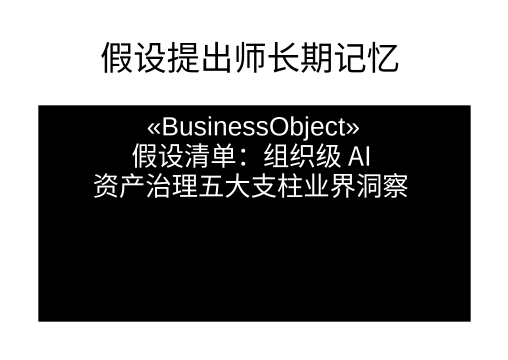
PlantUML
@startuml
title 假设提出师长期记忆
hide circle
hide empty members
class "假设清单：组织级 AI 资产治理五大支柱业界洞察" as 假设清单_组织级_AI_资产治理五大支柱业界洞察 <<BusinessObject>> #000000
@enduml
